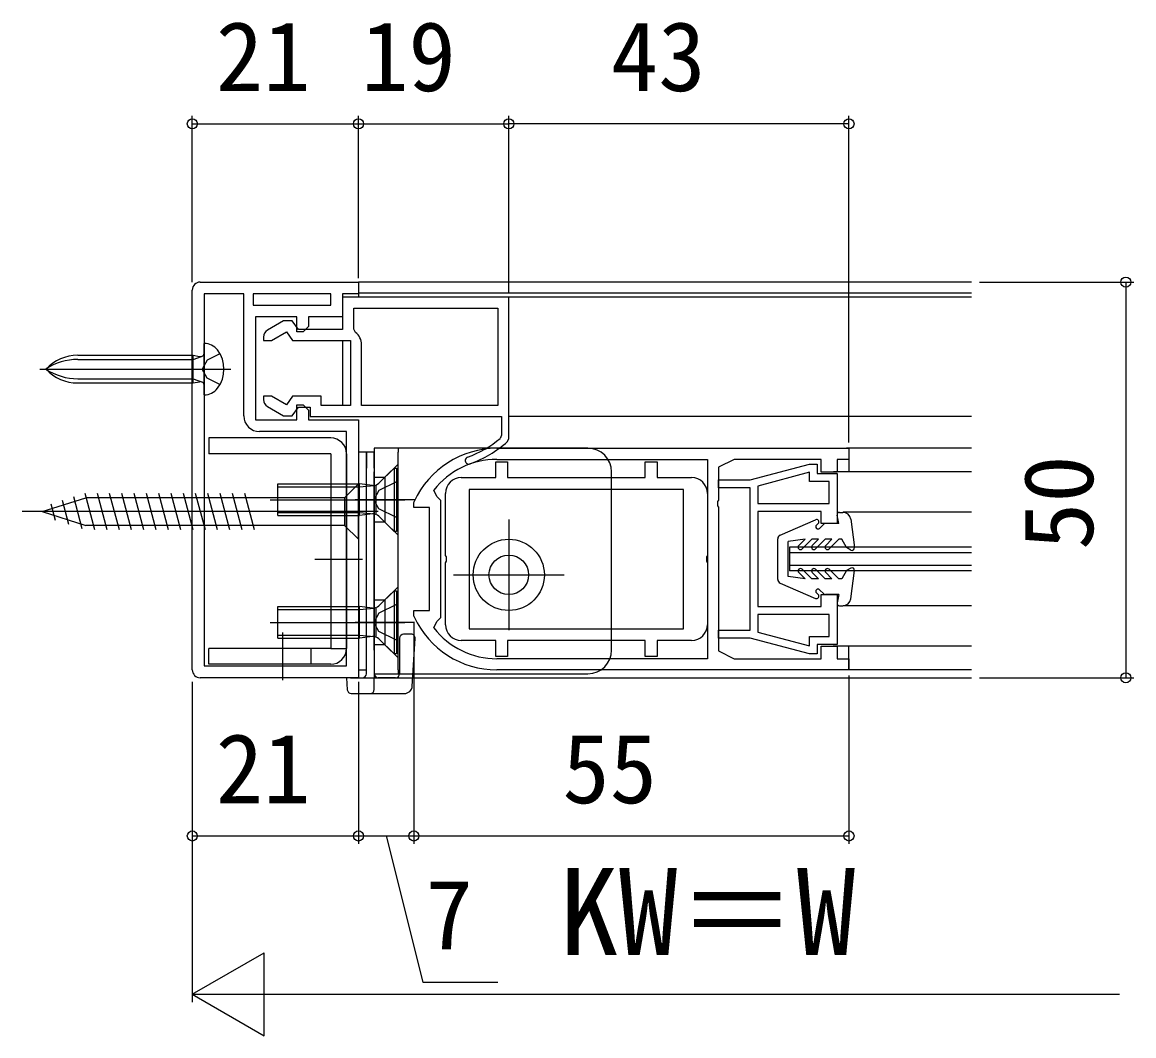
# Model space of a CAD drawing. Units: millimetres, scale not verified. Extents: x -525 to 525, y -782 to 777.
# Drawn here: x 48.9 to 189.4, y 390.2 to 518.3 of the extents above; entities that cross this region are included whole.
import ezdxf
from ezdxf.enums import TextEntityAlignment as Align

# ---------------------------------------------------------------- set-up
doc = ezdxf.new("R2010")
doc.units = ezdxf.units.MM
doc.header["$LTSCALE"] = 4
for name, color, linetype in [('0-2_YKK_11', 7, 'Continuous'), ('0-3_YKK_12', 2, 'Continuous'), ('0-4_YKK_13', 4, 'Continuous'), ('0-6_YKK_D', 6, 'Continuous')]:
    doc.layers.add(name, color=color, linetype=linetype)
doc.styles.add('ＭＳ ゴシック', font='')
doc.styles.get('ＭＳ ゴシック').set_extended_font_data('MS Gothic')

msp = doc.modelspace()

# ---------------------------------------------------------------- linework, layer by layer
at = {"layer": '0-2_YKK_11'}
msp.add_line((70.417, 436.5), (70.417, 484.5), dxfattribs=at)
for points in [[(71.417, 485.5), (91.417, 485.5), (91.417, 484), (89.417, 484), (89.417, 481.1), (85.117, 481.1), (85.117, 479.9), (84.417, 479.2), (83.617, 479.2), (83.617, 481.1), (78.417, 481.1), (78.417, 468.1), (83.617, 468.1), (83.617, 470), (84.417, 470), (85.117, 469.3), (85.117, 468.1), (91.417, 468.1), (91.417, 435.5), (71.417, 435.5)], [(71.917, 484), (71.917, 437), (89.917, 437), (89.917, 466.6), (85.117, 466.6), (78.917, 466.6)], [(76.917, 468.6), (76.917, 484), (71.917, 484)], [(110.248, 465.348), (110.417, 465.723), (110.417, 483.6), (89.417, 483.6), (89.417, 479.5), (83.817, 479.5), (83.047, 480.6), (81.954, 480.6), (79.917, 479.424)], [(90.817, 482.2), (109.017, 482.2), (109.017, 469.9), (91.817, 469.9), (91.817, 477.6)], [(91.025, 479.143), (90.817, 479.549), (90.817, 482.2)], [(79.417, 478.558), (79.417, 478.1), (80.424, 478.1), (82.321, 479.195), (83.088, 478.1), (90.417, 478.1), (90.417, 469.9), (86.717, 469.9), (86.717, 471.1), (83.088, 471.1), (82.321, 470.005), (80.424, 471.1), (79.417, 471.1), (79.417, 470.642)], [(79.917, 469.776), (81.954, 468.6), (83.047, 468.6), (83.817, 469.7), (85.317, 469.7), (85.317, 468.5)], [(85.317, 468.5), (109.517, 468.5), (109.517, 466.138), (109.336, 465.753)], [(108.917, 464.496), (153.417, 464.496), (153.417, 463.096), (151.917, 463.096), (151.917, 461.496), (149.917, 461.496), (149.917, 463.096), (138.917, 463.096), (136.917, 462.096), (136.917, 457.954), (136.797, 457.771), (136.797, 457.221), (136.917, 457.038), (136.917, 438.896), (138.917, 437.896), (149.917, 437.896), (149.917, 439.496), (151.917, 439.496), (151.917, 437.896), (153.417, 437.896), (153.417, 436.496), (108.917, 436.496)], [(104.417, 460.796), (108.767, 460.796), (108.767, 462.796), (110.267, 462.796), (110.267, 460.796)], [(108.917, 463.096), (135.517, 463.096), (135.517, 437.896), (108.917, 437.896)], [(110.267, 460.796), (127.667, 460.796), (127.667, 462.796), (129.167, 462.796), (129.167, 460.796), (133.517, 460.796)], [(100.949, 441.789), (101.33, 442.596), (101.817, 443.096), (101.817, 457.896), (101.33, 458.396), (100.949, 459.203)], [(102.417, 442.196), (102.417, 450.038), (102.537, 450.221), (102.537, 450.771), (102.417, 450.954), (102.417, 458.796)], [(135.517, 458.796), (135.517, 450.954), (135.397, 450.771), (135.397, 450.221), (135.517, 450.038), (135.517, 442.196)], [(98.462, 443.205), (98.417, 443.413), (98.417, 443.996), (100.417, 443.996), (100.417, 456.996), (98.417, 456.996), (98.417, 457.579), (98.462, 457.787)], [(133.517, 440.196), (129.167, 440.196), (129.167, 438.196), (127.667, 438.196), (127.667, 440.196), (110.267, 440.196), (110.267, 438.196), (108.767, 438.196), (108.767, 440.196), (104.417, 440.196)]]:
    msp.add_lwpolyline(points, dxfattribs=at)
for points in [[(87.917, 484), (78.117, 484), (78.117, 482.6), (87.917, 482.6)], [(140.917, 441.51), (140.917, 459.49), (136.917, 459.49), (136.917, 460.49), (140.917, 460.49), (148.417, 462.5), (149.417, 462.5), (149.417, 461.3), (151.917, 461.3), (151.917, 455), (149.917, 455), (149.917, 456.5), (141.917, 456.5), (141.917, 444.5), (149.917, 444.5), (149.917, 446), (151.917, 446), (151.917, 439.7), (149.417, 439.7), (149.417, 438.5), (148.417, 438.5), (140.917, 440.51), (136.917, 440.51), (136.917, 441.51)], [(141.917, 457.5), (150.917, 457.5), (150.917, 460.3), (148.417, 460.3), (148.417, 461.465), (141.917, 459.723)], [(132.517, 459.296), (105.417, 459.296), (105.417, 441.696), (132.517, 441.696)], [(150.917, 443.5), (141.917, 443.5), (141.917, 441.277), (148.417, 439.535), (148.417, 440.7), (150.917, 440.7)]]:
    msp.add_lwpolyline(points, close=True, dxfattribs=at)
for centre, radius, start, end in [((71.417, 484.5), 1, 90.00001, 179.99999), ((80.417, 478.558), 1, 119.99998, 180), ((89.917, 477.6), 1.9, 0.00001, 54.31469), ((80.417, 470.642), 1, 180, 240.00002), ((78.917, 468.6), 2, 180.00001, 269.99999), ((100.327, 476.599), 14.1, 290.26659, 309.71484), ((100.327, 476.599), 15, 290.2666, 311.4049), ((108.917, 452.996), 11.5, 89.99999, 155.38003), ((108.917, 452.996), 10.1, 90, 142.08106), ((105.367, 462.95), 0.45, 110.26659, 290.26661), ((104.417, 458.796), 2, 90.00001, 179.99999), ((133.517, 458.796), 2, 0.00001, 89.99999), ((108.917, 447.996), 11.5, 204.61997, 270.00001), ((108.917, 447.996), 10.1, 217.91894, 270), ((104.417, 442.196), 2, 180.00001, 269.99999), ((133.517, 442.196), 2, 270.00001, 359.99999), ((71.417, 436.5), 1, 180.00001, 269.99999)]:
    msp.add_arc(centre, radius, start, end, dxfattribs=at)
at = {"layer": '0-3_YKK_12'}
for p, q in [((91.417, 485.5), (91.417, 483.6)), ((168.917, 485.5), (91.417, 485.5)), ((91.417, 485.5), (91.417, 483.6)), ((168.917, 484.1), (91.417, 484.1)), ((168.917, 483.598), (109.969, 483.597)), ((89.417, 478.1), (89.418, 469.9)), ((89.417, 478.1), (89.418, 469.9)), ((168.917, 468.5), (110.417, 468.5)), ((168.917, 464.5), (153.117, 464.5)), ((153.417, 464.5), (153.417, 461.5)), ((168.917, 461.5), (151.479, 461.5)), ((168.917, 456.403), (152.704, 456.403)), ((145.917, 451.999), (145.917, 448.999)), ((168.917, 451.999), (145.917, 451.999)), ((168.917, 451.299), (145.917, 451.299)), ((168.917, 449.699), (145.917, 449.699)), ((168.917, 448.999), (145.917, 448.999)), ((168.917, 444.603), (152.704, 444.603)), ((168.917, 439.497), (151.417, 439.496)), ((153.417, 436.5), (153.417, 439.5)), ((168.917, 436.5), (153.117, 436.5)), ((91.417, 435.5), (168.917, 435.5))]:
    msp.add_line(p, q, dxfattribs=at)
at = {"layer": '0-4_YKK_13'}
for p, q in [((55.942, 476.246), (70.517, 476.246)), ((55.942, 475.718), (70.517, 475.718)), ((70.517, 472.754), (70.517, 476.246)), ((70.517, 476.246), (71.321, 476.089)), ((70.517, 475.718), (71.589, 476.11)), ((51.138, 474.5), (75.291, 474.5)), ((55.942, 473.282), (70.517, 473.282)), ((55.942, 472.754), (70.517, 472.754)), ((70.517, 473.282), (71.589, 472.89)), ((70.517, 472.754), (71.321, 472.911)), ((71.917, 471.25), (71.917, 472.42)), ((87.917, 463.8), (72.517, 463.8)), ((89.917, 463.8), (89.917, 439.2)), ((120.417, 464.5), (95.917, 464.5)), ((96.417, 464.5), (96.417, 464)), ((96.417, 461.5), (96.417, 464)), ((94.767, 460.85), (96.417, 462.5)), ((92.417, 436), (92.417, 462)), ((93.417, 462), (93.417, 435.5)), ((93.417, 439), (93.417, 461.5)), ((93.417, 460.85), (94.767, 460.85)), ((94.01, 460.093), (95.917, 462)), ((94.767, 460.85), (94.767, 455.15)), ((95.917, 462), (95.917, 454)), ((96.417, 439), (96.417, 461.5)), ((123.417, 439), (123.417, 461.5)), ((81.217, 456), (81.217, 460)), ((81.217, 460), (91.567, 460)), ((81.217, 459.62), (91.567, 459.62)), ((91.567, 456), (91.567, 460)), ((93.185, 459.807), (91.567, 460)), ((91.567, 459.62), (93.403, 459.805)), ((93.667, 456.131), (93.667, 459.869)), ((96.217, 460.25), (93.981, 459.145)), ((51.417, 456.5), (56.967, 458.25)), ((51.417, 456.5), (56.967, 458.25)), ((56.505, 454.319), (55.428, 458.341)), ((58.09, 454.2), (56.858, 458.8)), ((89.667, 458.25), (56.967, 458.25)), ((59.643, 454.2), (58.411, 458.8)), ((61.196, 454.2), (59.964, 458.8)), ((62.749, 454.2), (61.516, 458.8)), ((64.302, 454.2), (63.069, 458.8)), ((65.855, 454.2), (64.622, 458.8)), ((67.408, 454.2), (66.175, 458.8)), ((68.961, 454.2), (67.728, 458.8)), ((70.514, 454.2), (69.281, 458.8)), ((72.066, 454.2), (70.834, 458.8)), ((73.619, 454.2), (72.387, 458.8)), ((75.172, 454.2), (73.94, 458.8)), ((76.725, 454.2), (75.493, 458.8)), ((78.278, 454.2), (77.046, 458.8)), ((93.981, 459.145), (93.372, 458)), ((53.113, 455.388), (52.564, 457.438)), ((54.809, 454.854), (53.996, 457.89)), ((80.261, 458), (97.282, 458)), ((85.917, 458), (91.917, 458)), ((98.517, 458), (91.017, 458)), ((93.981, 456.855), (93.372, 458)), ((96.217, 455.75), (93.981, 456.855)), ((93.917, 456.5), (48.917, 456.5)), ((51.417, 456.5), (56.967, 454.75)), ((81.217, 456.38), (91.567, 456.38)), ((81.217, 456), (91.567, 456)), ((91.567, 456.38), (93.403, 456.195)), ((93.185, 456.193), (91.567, 456)), ((94.01, 455.907), (95.917, 454)), ((110.417, 455.5), (110.417, 441.5)), ((144.718, 453.529), (149.197, 455.474)), ((152.117, 454.999), (151.922, 456.044)), ((152.217, 456.399), (152.642, 456.399)), ((153.633, 455.531), (154.114, 451.938)), ((89.667, 454.75), (56.967, 454.75)), ((91.417, 453), (89.667, 454.75)), ((94.767, 455.15), (93.417, 455.15)), ((96.417, 453.5), (94.767, 455.15)), ((96.217, 454), (95.917, 454)), ((149.529, 454.987), (149.309, 454.767)), ((150.229, 454.911), (149.697, 454.379)), ((152.117, 454.999), (150.441, 454.999)), ((144.417, 447.929), (144.417, 453.071)), ((147.868, 452.999), (145.717, 452.699)), ((145.717, 448.299), (145.717, 452.699)), ((147.868, 452.999), (147.08, 452.211)), ((148.717, 452.999), (147.505, 451.787)), ((149.568, 452.999), (148.717, 452.999)), ((149.568, 452.999), (148.78, 452.211)), ((150.417, 452.999), (149.205, 451.787)), ((151.268, 452.999), (150.417, 452.999)), ((151.268, 452.999), (150.48, 452.211)), ((152.117, 452.999), (150.905, 451.787)), ((152.517, 452.999), (152.117, 452.999)), ((153.117, 451.956), (152.515, 452.999)), ((153.667, 451.639), (153.117, 451.956)), ((85.917, 450.5), (91.917, 450.5)), ((103.417, 448.5), (117.417, 448.5)), ((147.868, 447.999), (145.717, 448.299)), ((147.868, 447.999), (147.08, 448.787)), ((148.717, 447.999), (147.505, 449.211)), ((149.568, 447.999), (148.78, 448.787)), ((150.417, 447.999), (149.205, 449.211)), ((151.268, 447.999), (150.48, 448.787)), ((152.117, 447.999), (150.905, 449.211)), ((153.117, 449.041), (152.515, 447.999)), ((153.667, 449.358), (153.117, 449.041)), ((153.633, 445.466), (154.114, 449.059)), ((94.767, 445.35), (96.417, 447)), ((144.718, 447.468), (149.197, 445.523)), ((149.568, 447.999), (148.717, 447.999)), ((151.268, 447.999), (150.417, 447.999)), ((152.517, 447.999), (152.117, 447.999)), ((94.01, 444.593), (95.917, 446.5)), ((95.917, 446.5), (95.917, 438.5)), ((149.529, 446.011), (149.309, 446.23)), ((150.229, 446.087), (149.697, 446.618)), ((152.117, 445.999), (150.441, 445.999)), ((152.117, 445.999), (151.922, 444.954)), ((81.217, 440.5), (81.217, 444.5)), ((81.217, 444.5), (91.567, 444.5)), ((81.217, 444.12), (91.567, 444.12)), ((91.567, 440.5), (91.567, 444.5)), ((93.185, 444.307), (91.567, 444.5)), ((91.567, 444.12), (93.403, 444.305)), ((93.417, 445.35), (94.767, 445.35)), ((93.667, 440.631), (93.667, 444.369)), ((96.217, 444.75), (93.981, 443.645)), ((94.767, 445.35), (94.767, 439.65)), ((152.217, 444.599), (152.642, 444.599)), ((93.981, 443.645), (93.372, 442.5)), ((80.261, 442.5), (97.282, 442.5)), ((81.817, 441.2), (81.817, 435.2)), ((85.917, 442.5), (91.917, 442.5)), ((98.517, 442.5), (91.017, 442.5)), ((93.981, 441.355), (93.372, 442.5)), ((96.217, 440.25), (93.981, 441.355)), ((81.217, 440.88), (91.567, 440.88)), ((81.217, 440.5), (91.567, 440.5)), ((91.567, 440.88), (93.403, 440.695)), ((93.185, 440.693), (91.567, 440.5)), ((94.01, 440.407), (95.917, 438.5)), ((96.617, 440.5), (96.617, 436)), ((98.085, 441), (97.117, 441)), ((98.216, 434.439), (98.584, 440.469)), ((85.417, 439.2), (85.417, 437.2)), ((87.917, 439.2), (89.917, 439.2)), ((94.767, 439.65), (93.417, 439.65)), ((93.417, 439), (93.417, 436)), ((96.417, 438), (94.767, 439.65)), ((96.217, 438.5), (95.917, 438.5)), ((96.417, 436.5), (96.417, 439)), ((93.417, 436), (95.917, 436)), ((95.917, 436), (120.417, 436)), ((96.417, 436.5), (96.417, 436)), ((89.917, 435.5), (90.01, 433.969)), ((90.418, 435.5), (89.917, 435.5)), ((90.418, 435.5), (91.917, 435.5)), ((93.417, 434), (93.417, 435.5)), ((96.117, 435.5), (93.917, 435.5)), ((90.509, 433.5), (92.917, 433.5)), ((92.917, 433.5), (97.217, 433.5))]:
    msp.add_line(p, q, dxfattribs=at)
for points in [[(71.917, 472.42), (71.917, 476.58), (71.917, 477.75)], [(73.909, 476.45), (72.281, 475.645), (71.672, 474.5)], [(73.909, 472.55), (72.281, 473.355), (71.672, 474.5)], [(87.917, 465.8), (72.517, 465.8), (72.517, 463.8)], [(87.917, 463.8), (87.917, 439.2), (72.517, 439.2)], [(93.417, 462), (93.417, 464), (92.417, 464), (92.417, 462)], [(95.917, 464.5), (93.417, 464.5), (93.417, 461.5)], [(95.917, 462), (96.217, 462), (96.217, 454)], [(91.417, 453), (91.417, 460), (89.667, 458.25), (89.667, 454.75)], [(95.917, 446.5), (96.217, 446.5), (96.217, 438.5)], [(87.917, 437.2), (72.517, 437.2), (72.517, 439.2)]]:
    msp.add_lwpolyline(points, dxfattribs=at)
msp.add_lwpolyline([(92.417, 464), (91.417, 464), (91.417, 436.5), (92.417, 436.5)], close=True, dxfattribs=at)
for radius in [4.5, 2.5]:
    msp.add_circle((110.417, 448.5), radius, dxfattribs=at)
for centre, radius, start, end in [((71.929, 475.65), 2.1, 37.24778, 90.33964), ((71.417, 476.58), 0.5, 258.94828, 0), ((70.417, 474.5), 4, 322.75222, 37.24778), ((55.942, 470.732), 5.513, 90, 136.89533), ((55.942, 468.454), 7.263, 90, 123.6577), ((55.942, 478.268), 5.513, 223.10467, 270), ((55.942, 480.546), 7.263, 236.3423, 270), ((71.417, 472.42), 0.5, 0, 101.05172), ((71.929, 473.35), 2.1, 269.66349, 322.75111), ((87.917, 463.8), 2, 0, 90), ((120.417, 461.5), 3, 0, 90), ((93.303, 460.8), 1, 263.21103, 315), ((93.303, 455.2), 1, 45, 96.78897), ((149.317, 455.199), 0.3, 315, 113.46523), ((152.217, 456.099), 0.3, 90, 190.5655), ((152.642, 455.399), 1, 7.62815, 90), ((149.503, 454.573), 0.274, 135, 315), ((150.441, 454.699), 0.3, 90, 135), ((144.917, 453.071), 0.5, 113.46523, 180), ((147.293, 451.999), 0.3, 135, 315), ((148.993, 451.999), 0.3, 135, 315), ((150.693, 451.999), 0.3, 135, 315), ((153.817, 451.899), 0.3, 240, 7.62815), ((147.293, 448.999), 0.3, 45, 225), ((148.993, 448.999), 0.3, 45, 225), ((150.693, 448.999), 0.3, 45, 225), ((153.817, 449.099), 0.3, 352.37185, 120), ((144.917, 447.927), 0.5, 180, 246.53477), ((149.317, 445.799), 0.3, 246.53477, 45), ((149.503, 446.424), 0.274, 45, 225), ((150.441, 446.299), 0.3, 225, 270), ((152.642, 445.599), 1, 270, 352.37185), ((93.303, 445.3), 1, 263.21103, 315), ((152.217, 444.899), 0.3, 169.4345, 270), ((93.303, 439.7), 1, 45, 96.78897), ((97.117, 440.5), 0.5, 90, 180), ((98.085, 440.5), 0.5, 356.5, 90), ((87.917, 439.2), 2, 270, 0), ((120.417, 439), 3, 270, 0), ((91.917, 436), 0.5, 270.00032, 0), ((93.917, 436), 0.5, 180, 270), ((96.117, 436), 0.5, 270, 0), ((97.217, 434.5), 1, 270, 356.5), ((90.509, 434), 0.5, 183.5, 270), ((92.917, 434), 0.5, 270, 0)]:
    msp.add_arc(centre, radius, start, end, dxfattribs=at)
at = {"layer": '0-6_YKK_D'}
for p, q in [((70.417, 485.5), (70.417, 506.5)), ((91.415, 486.038), (91.415, 506.5)), ((91.417, 486), (91.417, 506.5)), ((110.417, 484.1), (110.417, 506.5)), ((110.417, 484.1), (110.417, 506.5)), ((153.417, 465.209), (153.417, 506.5)), ((70.417, 505.5), (91.417, 505.5)), ((91.415, 505.5), (110.417, 505.5)), ((153.417, 505.5), (110.417, 505.5)), ((169.917, 485.5), (189.417, 485.5)), ((188.417, 485.5), (188.417, 435.5)), ((98.417, 442.417), (98.417, 414.5)), ((98.417, 442.417), (98.417, 414.5)), ((153.417, 435.8), (153.417, 414.5)), ((70.417, 434.995), (70.417, 414.5)), ((91.417, 435), (91.417, 414.5)), ((91.417, 435), (91.417, 414.5)), ((169.917, 435.5), (189.417, 435.5)), ((70.417, 434), (70.417, 394.5)), ((70.417, 415.5), (91.417, 415.5)), ((91.417, 415.5), (98.417, 415.5)), ((98.417, 415.5), (153.417, 415.5)), ((70.417, 395.5), (79.51, 400.75)), ((79.51, 390.25), (79.51, 400.75)), ((70.417, 395.5), (79.51, 390.25)), ((70.417, 395.5), (88.603, 395.5)), ((80.917, 395.5), (187.596, 395.5))]:
    msp.add_line(p, q, dxfattribs=at)
msp.add_lwpolyline([(94.917, 415.5), (99.539, 397.028), (109.016, 397.028)], dxfattribs=at)
for centre in [(70.417, 505.5), (91.415, 505.5), (91.417, 505.5), (110.417, 505.5), (110.417, 505.5), (153.417, 505.5), (188.417, 485.5), (188.417, 435.5), (70.417, 415.5), (91.417, 415.5), (91.417, 415.5), (98.417, 415.5), (98.417, 415.5), (153.417, 415.5)]:
    msp.add_circle(centre, 0.637, dxfattribs=at)

# ---------------------------------------------------------------- texts
at = {"layer": '0-6_YKK_D', "style": 'ＭＳ ゴシック'}
for s, height, p in [('21', 8.798, (73.383, 507)), ('19', 8.798, (91.746, 507)), ('43', 8.798, (123.326, 507)), ('21', 8.798, (73.383, 417)), ('55', 8.798, (117.19, 417)), ('KW＝W', 11, (116.817, 397.172)), ('7', 8.798, (99.88, 398.528))]:
    msp.add_text(s, height=height, dxfattribs=at).set_placement(p, align=Align.BOTTOM_LEFT)
msp.add_text('50', height=8.798, rotation=90, dxfattribs=at).set_placement((186.917, 451.636), align=Align.BOTTOM_LEFT)

doc.saveas('drawing.dxf')
